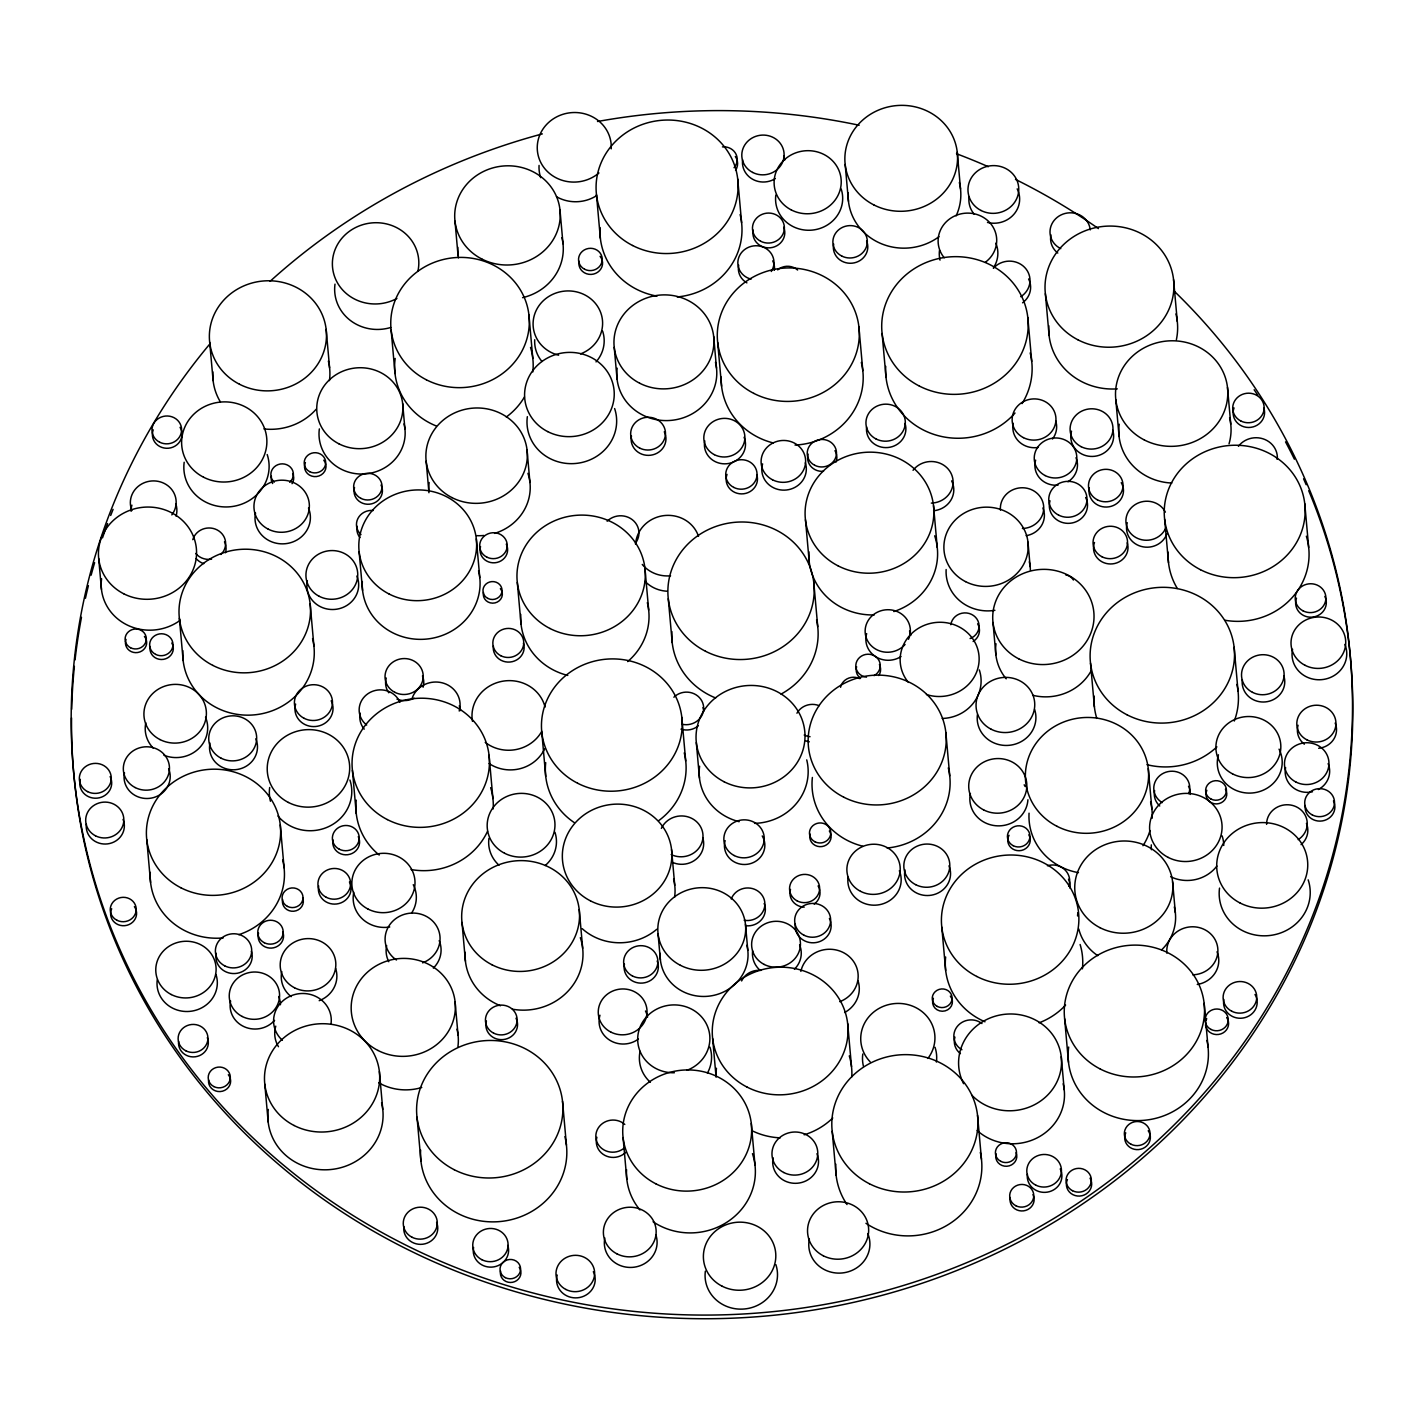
<?xml version="1.0" encoding="UTF-8"?>
<svg xmlns="http://www.w3.org/2000/svg" width="1424" height="1424" viewBox="0 0 1424 1424"><rect width="100%" height="100%" fill="white"/><g stroke="black" fill="none" stroke-linecap="round" stroke-linejoin="round"><path stroke-width="1.5" d="M1304.776 503.758L1308.674 547.421M1227.488 387.435L1230.763 424.174M1234.127 647.315L1238.043 691.156M1173.554 279.602L1177.292 321.397M1164.636 519.173L1168.517 562.818M1204.134 1003.386L1208.033 1046.978M1172.593 881.741L1175.352 912.624M1115.793 399.717L1119.086 436.456M1148.278 768.64L1151.874 808.992M1090.499 663.103L1094.415 706.945M1045.358 293.7L1049.096 335.477M1027.808 317.499L1031.724 361.376M1027.986 542.17L1030.157 566.663M1064.618 1018.712L1068.498 1062.322M1061.254 1056.75L1064.209 1089.752M957.248 152.172L960.524 189.054M992.991 622.502L995.874 654.791M933.521 505.645L937.241 547.403M945.856 732.488L949.737 775.866M977.54 1115.33L981.456 1159.225M941.798 927.149L945.661 970.438M882.097 333.519L886.013 377.396M845.18 164.49L848.473 201.371M858.903 326.915L862.819 370.649M813.816 582.772L817.732 626.649M805.468 519.724L809.188 561.483M847.672 1023.589L851.516 1066.647M832.203 1131.315L836.119 1175.192M737.703 179.015L741.619 222.749M717.678 342.436L721.594 386.171M713.673 336.42L716.503 368.14M745.464 924.176L747.796 950.342M751.285 1123.483L755.023 1165.259M696.318 742.634L699.469 778.109M712.623 1038.434L716.094 1077.203M681.811 717.358L685.709 761.003M668.283 598.756L672.199 642.633M671.558 849.612L674.745 885.301M644.965 568.407L648.685 610.077M614.225 347.349L617.055 379.069M596.46 194.554L600.358 238.289M658.048 933.788L660.38 959.954M559.952 209.648L562.996 243.718M623.089 1137.58L626.809 1179.357M528.927 314.953L532.807 358.385M579.23 909.58L582.683 948.295M527.058 450.126L529.942 482.469M541.85 732.755L545.73 776.4M517.304 582.434L521.024 624.104M562.516 1101.233L566.432 1145.11M454.986 221.183L458.03 255.252M476.31 538.859L479.763 577.539M489.055 755.272L492.918 798.579M426.15 461.216L428.838 491.405M461.981 922.467L465.434 961.182M402.654 403.49L404.914 428.838M455.075 1001.677L458.065 1035.195M391.137 330.101L395.018 373.533M417.018 1117.217L420.934 1161.112M359.115 551.747L362.568 590.426M326.167 329.425L329.585 367.873M352.404 770.313L356.267 813.602M379.389 1071.578L382.753 1109.367M310.147 603.829L313.921 646.176M280.261 824.941L284.088 867.768M209.684 342.223L213.119 380.671M264.793 1084.162L268.175 1121.97M179.371 618.212L183.144 660.558M146.761 839.626L150.57 882.453M98.701 558.528L101.46 589.429M1308.727 490.71A640.96 601.907 -5.1 0 1 828.234 1307.517A640.96 601.907 -5.1 0 1 71.538 717.91M71.681 709.294A640.96 601.907 -5.1 0 1 74.368 666.361M75.045 659.935A640.96 601.907 -5.1 0 1 81.471 617.304M85.422 598.276A640.96 601.907 -5.1 0 1 88.395 585.656M91.118 575.189A640.96 601.907 -5.1 0 1 94.625 562.676M102.492 537.88A640.96 601.907 -5.1 0 1 107.601 523.569M110.68 515.452A640.96 601.907 -5.1 0 1 113.083 509.383M1254.135 389.731A640.96 601.907 -5.1 0 1 1257.766 395.16M1285.534 441.849A640.96 601.907 -5.1 0 1 1294.416 459.204M1303.583 478.802A640.96 601.907 -5.1 0 1 1306.182 484.747M1173.607 290.585A640.96 601.907 -5.1 0 1 1176.349 1122.717A640.96 601.907 -5.1 0 1 292.062 1172.166A640.96 601.907 -5.1 0 1 209.381 344.501M270.115 281.293A640.96 601.907 -5.1 0 1 542.33 133.892M597.528 121.503A640.96 601.907 -5.1 0 1 859.153 125.241M956.483 153.721A640.96 601.907 -5.1 0 1 988.309 166.715M1015.49 179.406A640.96 601.907 -5.1 0 1 1098.438 228.605M934.696 535.816A64.418 60.484 -5.1 0 1 893.809 611.572M874.265 614.937A64.418 60.484 -5.1 0 1 808.921 551.782M490.657 787.668A68.744 64.561 -5.1 0 1 493.202 808.939M487.542 831.296A68.744 64.561 -5.1 0 1 411.073 869.548M379.211 855.041A68.744 64.561 -5.1 0 1 356.249 800.163M816.575 619.778A73.211 68.744 -5.1 0 1 781.064 694.093M715.649 697.974A73.211 68.744 -5.1 0 1 671.914 631.615M948.295 767.892A69.082 64.881 -5.1 0 1 887.099 848.01M862.677 846.176A69.082 64.881 -5.1 0 1 812.374 777.468M530.529 347.403A69.313 65.095 -5.1 0 1 532.825 371.931M524.459 396.976A69.313 65.095 -5.1 0 1 506.321 417.018M436.153 425.918A69.313 65.095 -5.1 0 1 395.178 358.456M1236.904 684.392A72.25 67.854 -5.1 0 1 1234.288 721.025M1216.897 746.888A72.25 67.854 -5.1 0 1 1147.014 764.688M1096.783 718.408A72.25 67.854 -5.1 0 1 1094.113 696.051M614.634 408.546A44.856 42.115 -5.1 0 1 575.741 463.459A44.856 42.115 -5.1 0 1 527.343 416.662M282.682 860.025A67.159 63.065 -5.1 0 1 238.805 934.678M223.212 937.918A67.159 63.065 -5.1 0 1 150.303 872.342M459.258 705.806A24.6 23.104 -5.1 0 1 460.628 710.558M411.821 699.237A24.6 23.104 -5.1 0 1 442.081 682.79A24.6 23.104 -5.1 0 1 459.222 711.039M861.324 362.444A71.04 66.714 -5.1 0 1 795.037 445.071M773.303 442.953A71.04 66.714 -5.1 0 1 721.22 377.057M901 656.589A22.624 21.253 -5.1 0 1 875.208 656.393A22.624 21.253 -5.1 0 1 866.664 633.591M909.527 631.046A22.624 21.253 -5.1 0 1 910.79 635.424M905.077 644.467A22.624 21.253 -5.1 0 1 867.323 640.337A22.624 21.253 -5.1 0 1 887.383 609.721A22.624 21.253 -5.1 0 1 908.476 639.287M1175.939 313.939A64.489 60.556 -5.1 0 1 1176.384 339.695M1117.288 388.859A64.489 60.556 -5.1 0 1 1048.829 325.776M527.93 473.338A50.766 47.668 -5.1 0 1 494.573 533.395M483.929 535.477A50.766 47.668 -5.1 0 1 476.684 535.673M428.944 492.722A50.766 47.668 -5.1 0 1 429.158 482.522M684.25 752.869A70.417 66.127 -5.1 0 1 658.814 820.562M574.459 822.734A70.417 66.127 -5.1 0 1 545.712 762.641M959.349 182.539A56.373 52.937 -5.1 0 1 956.127 215.878M938.986 236.722A56.373 52.937 -5.1 0 1 878.305 242.365A56.373 52.937 -5.1 0 1 848.241 192.881M180.083 427.342A14.827 13.92 -5.1 0 1 168.477 448.222A14.827 13.92 -5.1 0 1 153.222 429.852M715.471 362.355A50.018 46.974 -5.1 0 1 669.369 420.507A50.018 46.974 -5.1 0 1 617.179 368.193M312.55 638.575A65.789 61.784 -5.1 0 1 254.291 714.866A65.789 61.784 -5.1 0 1 182.877 650.643M740.124 214.543A71.058 66.732 -5.1 0 1 677.201 296.957M657.016 296.121A71.058 66.732 -5.1 0 1 600.074 227.573M1206.929 1040.41A70.185 65.913 -5.1 0 1 1141.069 1120.51A70.185 65.913 -5.1 0 1 1068.676 1047.049M1150.592 801.872A61.659 57.903 -5.1 0 1 1152.123 818.284M1149.987 830.53A61.659 57.903 -5.1 0 1 1142.974 845.714M1078.466 872.663A61.659 57.903 -5.1 0 1 1029.054 813.175M564.901 1136.655A73.194 68.726 -5.1 0 1 500.073 1221.543A73.194 68.726 -5.1 0 1 420.632 1150.076M899.345 870.723A26.682 25.062 -5.1 0 1 877.789 904.97A26.682 25.062 -5.1 0 1 848.045 877.22M980.317 1152.372A73.105 68.655 -5.1 0 1 948.562 1224.409A73.105 68.655 -5.1 0 1 865.952 1223.305M847.013 1204.544A73.105 68.655 -5.1 0 1 835.817 1164.173M673.605 878.964A54.788 51.46 -5.1 0 1 674.62 897.209M656.82 929.249A54.788 51.46 -5.1 0 1 582.185 928.662M381.561 1102.71A57.636 54.13 -5.1 0 1 328.446 1169.709A57.636 54.13 -5.1 0 1 268.317 1109.421M647.333 602.655A64.222 60.306 -5.1 0 1 627.664 661.59M567.767 675.421A64.222 60.306 -5.1 0 1 520.757 614.438M168.637 768.675A23.104 21.698 -5.1 0 1 149.164 798.401A23.104 21.698 -5.1 0 1 124.493 772.769M849.274 1055.878A67.925 63.795 -5.1 0 1 851.783 1076.9M832.773 1117.965A67.925 63.795 -5.1 0 1 804.168 1134.803M780.245 1137.847A67.925 63.795 -5.1 0 1 752.424 1130.905M716.094 1075.814A67.925 63.795 -5.1 0 1 716.45 1068.231M282.682 931.67A12.745 11.962 -5.1 0 1 271.486 948.099A12.745 11.962 -5.1 0 1 258.563 933.094M413.263 884.678A31.595 29.673 -5.1 0 1 411.589 913.122M389.749 927.006A31.595 29.673 -5.1 0 1 353.775 892.243M1306.36 536.225A70.506 66.198 -5.1 0 1 1224.729 620.205M1177.31 588.432A70.506 66.198 -5.1 0 1 1168.25 552.192M1308.175 879.854A45.55 42.773 -5.1 0 1 1268.677 935.621A45.55 42.773 -5.1 0 1 1219.531 888.095M328.374 361.109A58.58 55.02 -5.1 0 1 329.442 380.617M316.235 409.169A58.58 55.02 -5.1 0 1 263.956 428.944M220.417 401.96A58.58 55.02 -5.1 0 1 212.888 371.842M544.698 748.686A37.042 34.799 -5.1 0 1 489.055 763.513M541.796 731.277A37.042 34.799 -5.1 0 1 485.228 742.367M472.448 721.327A37.042 34.799 -5.1 0 1 501.853 681.366A37.042 34.799 -5.1 0 1 545.072 707.105M456.979 1029.178A52.118 48.95 -5.1 0 1 457.941 1046.533M421.753 1087.491A52.118 48.95 -5.1 0 1 378.802 1082.81M1057.783 253.063A20.185 18.957 -5.1 0 1 1050.965 234.871M1060.773 248.63A20.185 18.957 -5.1 0 1 1058.975 216.092A20.185 18.957 -5.1 0 1 1090.25 229.887M1063.141 1083.806A51.513 48.38 -5.1 0 1 1038.416 1137.206A51.513 48.38 -5.1 0 1 977.184 1130.531M963.585 1083.682A51.513 48.38 -5.1 0 1 1009.224 1013.995A51.513 48.38 -5.1 0 1 1057.231 1081.279A51.513 48.38 -5.1 0 1 971.702 1095.074M580.333 937.668A58.971 55.394 -5.1 0 1 512.462 1009.189M500.429 1005.753A58.971 55.394 -5.1 0 1 465.185 952.282M1283.807 675.813A21.324 20.025 -5.1 0 1 1265.331 701.925A21.324 20.025 -5.1 0 1 1242.333 679.675M994.913 610.326A42.186 39.605 -5.1 0 1 946.141 569.529M1029.285 561.786A42.186 39.605 -5.1 0 1 1030.389 570.187M180.296 620.223A49.092 46.102 -5.1 0 1 125.917 624.353A49.092 46.102 -5.1 0 1 101.585 578.749M1030.193 352.921A73.3 68.833 -5.1 0 1 1022.04 403.615M1015.009 413.049A73.3 68.833 -5.1 0 1 931.937 433.715A73.3 68.833 -5.1 0 1 885.728 366.36M1216.897 866.059A36.276 34.069 -5.1 0 1 1170.653 876.739M1151.393 849.736A36.276 34.069 -5.1 0 1 1151.322 844.877M1222.13 835.888A36.276 34.069 -5.1 0 1 1223.768 845.447M600.109 256.338A11.873 11.161 -5.1 0 1 593.434 274.102A11.873 11.161 -5.1 0 1 579.087 261.197M979.32 669.921A39.516 37.095 -5.1 0 1 942.243 718.461M908.423 682.434A39.516 37.095 -5.1 0 1 927.006 624.353A39.516 37.095 -5.1 0 1 979.142 659.259A39.516 37.095 -5.1 0 1 926.437 694.52M267.196 454.541A42.667 40.068 -5.1 0 1 230.207 506.766A42.667 40.068 -5.1 0 1 184.177 462.266M752.459 1153.654A64.489 60.556 -5.1 0 1 728.536 1221.133A64.489 60.556 -5.1 0 1 653.118 1221.792M639.946 1209.937A64.489 60.556 -5.1 0 1 626.56 1169.638M478.535 570.739A58.954 55.358 -5.1 0 1 426.328 639.091A58.954 55.358 -5.1 0 1 362.337 581.544M709.935 1047.174A36.116 33.909 -5.1 0 1 707.425 1073.073M650.359 1082.276A36.116 33.909 -5.1 0 1 640.07 1051.321M674.371 1072.753A36.116 33.909 -5.1 0 1 640.373 1026.33A36.116 33.909 -5.1 0 1 699.504 1014.76A36.116 33.909 -5.1 0 1 686.955 1070.296M806.732 759.882A54.521 51.211 -5.1 0 1 754.56 823.357M739.163 821.684A54.521 51.211 -5.1 0 1 699.611 766.237M224.476 541.85A16.732 15.717 -5.1 0 1 225.49 552.779M203.774 563.637A16.732 15.717 -5.1 0 1 196.138 558.528M192.792 539.678A16.732 15.717 -5.1 0 1 217.213 529.959A16.732 15.717 -5.1 0 1 220.934 554.506M211.571 559.187A16.732 15.717 -5.1 0 1 195.693 553.455M735.336 156.515A13.599 12.763 -5.1 0 1 735.567 170.328M722.466 146.886A13.599 12.763 -5.1 0 1 734.054 167.694M775.315 178.57A21.164 19.865 -5.1 0 1 752.442 179.157A21.164 19.865 -5.1 0 1 742.616 159.844M783.787 156.017A21.164 19.865 -5.1 0 1 784.66 160.182M1055.665 420.792A21.93 20.595 -5.1 0 1 1052.496 439.019M1038.203 447.439A21.93 20.595 -5.1 0 1 1013.247 423.302M1076.01 457.727A21.307 20.007 -5.1 0 1 1067.982 481.775M1058.032 485.157A21.307 20.007 -5.1 0 1 1035.64 460.13M1091.104 670.918A50.694 47.597 -5.1 0 1 1032.774 695.286M1006.198 678.821A50.694 47.597 -5.1 0 1 995.999 643.755M349.93 780.049A41.243 38.733 -5.1 0 1 329.603 826.151A41.243 38.733 -5.1 0 1 277.965 816.041M270.418 801.249A41.243 38.733 -5.1 0 1 269.67 787.508M523.462 643.096A15.468 14.525 -5.1 0 1 510.041 662.035A15.468 14.525 -5.1 0 1 493.363 645.891M809.295 741.815A17.266 16.216 -5.1 0 1 805.77 740.818M810.042 736.706A17.266 16.216 -5.1 0 1 804.204 735.033M796.942 713.21A17.266 16.216 -5.1 0 1 819.138 705.663M134.408 906.643A12.994 12.193 -5.1 0 1 124.742 925.671A12.994 12.193 -5.1 0 1 111.695 908.743M500.376 588.628A9.559 8.971 -5.1 0 1 495 602.904A9.559 8.971 -5.1 0 1 483.466 592.526M602.619 331.116A34.781 32.663 -5.1 0 1 596.051 361.892M541.921 361.465A34.781 32.663 -5.1 0 1 534.712 339.731M558.6 355.199A34.781 32.663 -5.1 0 1 538.753 306.018A34.781 32.663 -5.1 0 1 594.823 302.707A34.781 32.663 -5.1 0 1 580.529 353.9M561.893 237.63A52.795 49.573 -5.1 0 1 522.572 297.652M458.403 257.886A52.795 49.573 -5.1 0 1 457.816 247.295M995.857 243.201A29.317 27.537 -5.1 0 1 993.471 267.783M940.036 260.111A29.317 27.537 -5.1 0 1 939.502 250.357M944.237 257.762A29.317 27.537 -5.1 0 1 949.47 219.065A29.317 27.537 -5.1 0 1 990.588 223.55A29.317 27.537 -5.1 0 1 985.355 262.247M1080.122 944.504A68.761 64.578 -5.1 0 1 1082.4 968.836M1065.615 1005.077A68.761 64.578 -5.1 0 1 1039.075 1022.824M984.999 1021.791A68.761 64.578 -5.1 0 1 945.643 957.017M251.389 951.232A18.174 17.07 -5.1 0 1 234.996 973.535A18.174 17.07 -5.1 0 1 216.234 953.315M506.285 544.146A13.795 12.958 -5.1 0 1 495.036 562.765A13.795 12.958 -5.1 0 1 480.529 546.531M123.051 819.387A19.082 17.925 -5.1 0 1 107.637 843.88A19.082 17.925 -5.1 0 1 86.366 824.051M775.866 1264.619A36.223 34.016 -5.1 0 1 744.449 1308.976A36.223 34.016 -5.1 0 1 705.361 1271.169M816.949 1153.707A22.926 21.538 -5.1 0 1 797.6 1183.219A22.926 21.538 -5.1 0 1 773.125 1157.783M1090.054 1178.2A12.674 11.908 -5.1 0 1 1079.695 1196.071A12.674 11.908 -5.1 0 1 1067.43 1179.535M1226.651 1017.537A11.588 10.876 -5.1 0 1 1220.849 1033.913A11.588 10.876 -5.1 0 1 1205.469 1024.746M1206.092 1020.136A11.588 10.876 -5.1 0 1 1206.751 1018.712M960.417 1053.653A17.124 16.073 -5.1 0 1 954.917 1037.099M961.93 1049.755A17.124 16.073 -5.1 0 1 957.088 1026.686A17.124 16.073 -5.1 0 1 981.955 1023.536M867.803 1233.611A30.58 28.711 -5.1 0 1 842.011 1272.985A30.58 28.711 -5.1 0 1 809.366 1239.058M1279.055 749.149A32.485 30.509 -5.1 0 1 1252.586 792.954A32.485 30.509 -5.1 0 1 1218.446 754.791M741.619 980.94A18.601 17.462 -5.1 0 1 761.003 970.403M746.888 945.269A43.966 41.296 -5.1 0 1 707.942 996.266A43.966 41.296 -5.1 0 1 660.22 953.332M519.208 1267.342A10.288 9.665 -5.1 0 1 512.64 1282.276A10.288 9.665 -5.1 0 1 500.554 1270.991M1174.319 906.963A49.092 46.102 -5.1 0 1 1161.806 949.701M1097.779 955.664A49.092 46.102 -5.1 0 1 1078.787 929.035M1077.559 915.97A49.092 46.102 -5.1 0 1 1077.879 912.677M356.89 576.044A25.917 24.333 -5.1 0 1 335.032 609.401A25.917 24.333 -5.1 0 1 307.37 580.654M1085.658 497.492A19.117 17.942 -5.1 0 1 1070.083 523.267A19.117 17.942 -5.1 0 1 1050.004 500.803M1065.757 574.887A11.374 10.68 -5.1 0 1 1073.411 580.013M205.537 717.198A31.257 29.352 -5.1 0 1 198.114 749.149A31.257 29.352 -5.1 0 1 163.938 755.254M153.169 748.045A31.257 29.352 -5.1 0 1 145.818 722.751M829.338 830.993A10.68 10.021 -5.1 0 1 822.146 846.532A10.68 10.021 -5.1 0 1 810.167 834.09M879.427 664.51A12.246 11.499 -5.1 0 1 878.786 675.528M860.523 678.483A12.246 11.499 -5.1 0 1 856.589 666.646M866.486 677.148A12.246 11.499 -5.1 0 1 856.945 660.967A12.246 11.499 -5.1 0 1 876.347 657.176A12.246 11.499 -5.1 0 1 874.087 675.652M596.531 195.693A37.042 34.781 -5.1 0 1 556.499 196.726M540.675 177.662A37.042 34.781 -5.1 0 1 539.055 165.415M598.952 172.963A37.042 34.781 -5.1 0 1 541.227 163.351A37.042 34.781 -5.1 0 1 566.663 113.333A37.042 34.781 -5.1 0 1 611.216 148.844M422.465 675.902A19.117 17.96 -5.1 0 1 423.088 687.222M414.099 698.169A19.117 17.96 -5.1 0 1 397.011 699.166M388.77 692.758A19.117 17.96 -5.1 0 1 386.26 678.038M1225.423 789.199A10.413 9.772 -5.1 0 1 1216.915 803.901A10.413 9.772 -5.1 0 1 1206.84 790.302M1344.879 644.396A27.376 25.703 -5.1 0 1 1321.792 679.64A27.376 25.703 -5.1 0 1 1292.565 649.255M1217.022 951.802A25.579 24.012 -5.1 0 1 1197.264 984.482M1166.861 953.172A25.579 24.012 -5.1 0 1 1190.695 926.846A25.579 24.012 -5.1 0 1 1217.876 949.577A25.579 24.012 -5.1 0 1 1192.742 974.817M439.197 940.641A27.501 25.828 -5.1 0 1 433.341 968.106M388.77 961.716A27.501 25.828 -5.1 0 1 386.634 945.536M396.459 960.007A27.501 25.828 -5.1 0 1 393.754 920.26A27.501 25.828 -5.1 0 1 435.815 924.852A27.501 25.828 -5.1 0 1 422.608 962.855M404.024 423.871A43.094 40.459 -5.1 0 1 364.313 473.961A43.094 40.459 -5.1 0 1 319.35 428.891M1042.902 507.959A21.698 20.363 -5.1 0 1 1026.152 535.691M1000.449 510.13A21.698 20.363 -5.1 0 1 1020.67 487.809A21.698 20.363 -5.1 0 1 1043.721 507.086A21.698 20.363 -5.1 0 1 1022.396 528.5M1229.588 417.677A56.177 52.759 -5.1 0 1 1229.037 443.79M1171.827 483.039A56.177 52.759 -5.1 0 1 1119.211 424.227M593.327 1271.703A19.349 18.174 -5.1 0 1 577.557 1297.798A19.349 18.174 -5.1 0 1 557.229 1275.067M840.569 687.276A13.136 12.335 -5.1 0 1 859.544 678.589M638.397 1039.075A24.404 22.926 -5.1 0 1 609.864 1040.285A24.404 22.926 -5.1 0 1 599.949 1015.241M645.481 1011.004A24.404 22.926 -5.1 0 1 647.546 1017.217M110.146 776.596A15.984 15.005 -5.1 0 1 97.135 798.152A15.984 15.005 -5.1 0 1 80.331 779.373M702.691 837.597A21.752 20.417 -5.1 0 1 695.855 859.437A21.752 20.417 -5.1 0 1 671.825 862.072M661.359 828.394A21.752 20.417 -5.1 0 1 690.444 817.75A21.752 20.417 -5.1 0 1 700.75 845.233A21.752 20.417 -5.1 0 1 671.167 854.56M144.447 636.475A10.627 9.968 -5.1 0 1 137.736 652.512A10.627 9.968 -5.1 0 1 126.042 639.447M390.71 327.484A43.236 40.602 -5.1 0 1 334.996 284.141M396.922 298.453A43.236 40.602 -5.1 0 1 334.035 274.921A43.236 40.602 -5.1 0 1 373.871 222.767A43.236 40.602 -5.1 0 1 417.98 270.88M255.839 738.807A23.994 22.535 -5.1 0 1 235.601 769.69A23.994 22.535 -5.1 0 1 209.987 743.079M655.912 1235A26.397 24.795 -5.1 0 1 632.078 1267.396A26.397 24.795 -5.1 0 1 604.844 1238.026M1324.836 596.425A15.361 14.436 -5.1 0 1 1311.771 617.179A15.361 14.436 -5.1 0 1 1296.499 598.098M516.022 1018.213A15.86 14.899 -5.1 0 1 503.081 1039.591A15.86 14.899 -5.1 0 1 486.421 1020.955M171.806 643.007A11.677 10.965 -5.1 0 1 163.493 659.348A11.677 10.965 -5.1 0 1 150.196 646.496M278.463 1046.711A28.854 27.092 -5.1 0 1 275.758 1026.152M282.379 1040.285A28.854 27.092 -5.1 0 1 292.881 995.109A28.854 27.092 -5.1 0 1 331.044 1023.714M228.338 1074.728A11.072 10.395 -5.1 0 1 222.5 1091.193A11.072 10.395 -5.1 0 1 208.616 1079.979M1255.007 994.486A16.839 15.806 -5.1 0 1 1243.045 1018.035A16.839 15.806 -5.1 0 1 1223.892 999.506M772.734 260.859A18.085 16.981 -5.1 0 1 774.353 270.311M746.888 282.878A18.085 16.981 -5.1 0 1 738.7 265.184M751.107 279.14A18.085 16.981 -5.1 0 1 739.02 256.836A18.085 16.981 -5.1 0 1 763.94 247.42A18.085 16.981 -5.1 0 1 771.274 271.503M274.565 1020.385A25.187 23.638 -5.1 0 1 244.376 1026.829A25.187 23.638 -5.1 0 1 230.599 1000.983M278.712 996.515A25.187 23.638 -5.1 0 1 280.439 1004.739M799.594 944.86A24.422 22.944 -5.1 0 1 794.396 969.246M759.864 970.136A24.422 22.944 -5.1 0 1 752.637 950.823M1016.095 1152.621A10.555 9.915 -5.1 0 1 1006.821 1166.256A10.555 9.915 -5.1 0 1 996.106 1153.814M1328.129 763.62A22.268 20.897 -5.1 0 1 1318.393 789.537M1312.501 791.762A22.268 20.897 -5.1 0 1 1285.605 767.572M507.798 1245.413A17.693 16.607 -5.1 0 1 491.832 1267.111A17.693 16.607 -5.1 0 1 473.587 1247.442M667.322 591.227A32.236 30.278 -5.1 0 1 645.108 581.419M670.562 575.794A32.236 30.278 -5.1 0 1 642.26 564.456M635.567 544.324A32.236 30.278 -5.1 0 1 663.78 515.63A32.236 30.278 -5.1 0 1 698.508 536.332M175.864 504.043A22.926 21.538 -5.1 0 1 176.078 516.182M131.079 511.269A22.926 21.538 -5.1 0 1 131.898 505.164M131.916 510.522A22.926 21.538 -5.1 0 1 156.142 481.045A22.926 21.538 -5.1 0 1 171.823 514.883M664.278 431.775A17.426 16.376 -5.1 0 1 650.679 455.217A17.426 16.376 -5.1 0 1 631.455 435.94M948.971 865.828A22.998 21.591 -5.1 0 1 929.569 895.429A22.998 21.591 -5.1 0 1 905.023 869.922M1333.469 800.947A14.916 14.009 -5.1 0 1 1322.362 820.918A14.916 14.009 -5.1 0 1 1305.221 805.503M359.969 537.578A14.916 14.009 -5.1 0 1 357.139 526.275M360.984 534.587A14.916 14.009 -5.1 0 1 357.922 518.496A14.916 14.009 -5.1 0 1 373.23 510.504M829.409 918.462A17.996 16.892 -5.1 0 1 816.005 942.563A17.996 16.892 -5.1 0 1 795.322 923.962M857.996 980.655A28.961 27.198 -5.1 0 1 844.628 1012.535M800.858 971.399A28.961 27.198 -5.1 0 1 847.832 955.415A28.961 27.198 -5.1 0 1 839.786 1001.677M1034.589 709.366A29.37 27.572 -5.1 0 1 1009.118 745.322A29.37 27.572 -5.1 0 1 977.434 714.688M215.967 974.425A30.189 28.338 -5.1 0 1 189.801 1011.378A30.189 28.338 -5.1 0 1 157.245 979.89M1166.843 534.018A20.773 19.509 -5.1 0 1 1141.033 546.371A20.773 19.509 -5.1 0 1 1127.256 522.715M1165.669 528.357A20.773 19.509 -5.1 0 1 1134.074 536.403A20.773 19.509 -5.1 0 1 1133.557 505.734A20.773 19.509 -5.1 0 1 1165.402 512.142M935.034 1047.299A37.131 34.87 -5.1 0 1 936.405 1062.055M863.46 1066.38A37.131 34.87 -5.1 0 1 862.784 1054.027M870.189 1061.859A37.131 34.87 -5.1 0 1 871.168 1014.315A37.131 34.87 -5.1 0 1 921.684 1011.325A37.131 34.87 -5.1 0 1 927.896 1058.441M1188.524 786.279A18.014 16.91 -5.1 0 1 1190.25 794.467M1159.741 806.002A18.014 16.91 -5.1 0 1 1154.615 790.569M1162.287 802.602A18.014 16.91 -5.1 0 1 1155.825 780.423A18.014 16.91 -5.1 0 1 1178.983 772.556A18.014 16.91 -5.1 0 1 1188.737 793.613M1121.24 482.665A17.266 16.216 -5.1 0 1 1108.958 506.819A17.266 16.216 -5.1 0 1 1089.307 487.809M841.175 189.018A33.589 31.542 -5.1 0 1 812.072 230.118A33.589 31.542 -5.1 0 1 775.831 195.088M977.629 623.783A14.187 13.332 -5.1 0 1 973.144 641.512M950.84 624.691A14.187 13.332 -5.1 0 1 964.333 612.907A14.187 13.332 -5.1 0 1 978.786 623.338A14.187 13.332 -5.1 0 1 970.082 638.575M744.093 437.275A20.559 19.313 -5.1 0 1 726.756 463.743A20.559 19.313 -5.1 0 1 704.809 440.924M1028.609 278.979A20.719 19.455 -5.1 0 1 1022.574 302.814M993.4 268.264A20.719 19.455 -5.1 0 1 1024.71 267.463A20.719 19.455 -5.1 0 1 1020.759 296.708M349.45 881.99A16.34 15.344 -5.1 0 1 336.705 903.973A16.34 15.344 -5.1 0 1 318.673 885.906M1306.449 823.41A20.328 19.082 -5.1 0 1 1301.073 844.646M1266.612 824.371A20.328 19.082 -5.1 0 1 1296.374 806.838A20.328 19.082 -5.1 0 1 1298.19 839.626M554.933 832.221A33.927 31.862 -5.1 0 1 545.178 865.543M498.97 865.169A33.927 31.862 -5.1 0 1 488.93 838.362M657.176 960.986A17.141 16.109 -5.1 0 1 642.722 983.058A17.141 16.109 -5.1 0 1 624.424 964.03M302.636 897.743A10.484 9.843 -5.1 0 1 293.789 911.235A10.484 9.843 -5.1 0 1 282.611 899.594M1027.914 799.754A29.067 27.305 -5.1 0 1 995.234 825.689A29.067 27.305 -5.1 0 1 970.403 793.471M1024.176 784.802A29.067 27.305 -5.1 0 1 1025.138 786.529M1060.239 1168.908A17.337 16.287 -5.1 0 1 1047.334 1192.137A17.337 16.287 -5.1 0 1 1027.398 1174.195M951.641 480.885A22.143 20.79 -5.1 0 1 933.592 510.753M913.051 470.294A22.143 20.79 -5.1 0 1 950.591 472.483A22.143 20.79 -5.1 0 1 931.332 503.099M818.088 885.924A15.059 14.133 -5.1 0 1 814.208 904.115M804.168 907.159A15.059 14.133 -5.1 0 1 790.498 889.413M1263.871 408.136A15.735 14.774 -5.1 0 1 1248.545 427.485A15.735 14.774 -5.1 0 1 1234.021 407.905M381.045 485.032A14.222 13.35 -5.1 0 1 369.457 504.203A14.222 13.35 -5.1 0 1 354.523 487.506M762.232 835.941A20.221 18.993 -5.1 0 1 747.119 864.332A20.221 18.993 -5.1 0 1 725.154 840.641M207.317 1037.651A14.916 14.009 -5.1 0 1 195.266 1056.786A14.916 14.009 -5.1 0 1 178.641 1041.282M1017.181 188.858A25.418 23.87 -5.1 0 1 1013.71 214.508A25.418 23.87 -5.1 0 1 987.491 222.447M974.158 214.187A25.418 23.87 -5.1 0 1 969.05 196.619M1028.804 834.784A11.267 10.591 -5.1 0 1 1019.192 850.715A11.267 10.591 -5.1 0 1 1009.029 835.301M1112.678 430.084A21.467 20.15 -5.1 0 1 1092.546 456.445A21.467 20.15 -5.1 0 1 1071.524 431.134M1335.178 723.054A19.598 18.405 -5.1 0 1 1318.66 748.276M1304.348 744.2A19.598 18.405 -5.1 0 1 1298.065 725.261M783.716 227.235A15.984 15.005 -5.1 0 1 770.259 247.794A15.984 15.005 -5.1 0 1 753.207 230.065M292.632 473.533A11.285 10.591 -5.1 0 1 292.045 483.679M272.643 483.537A11.285 10.591 -5.1 0 1 271.397 476.221M274.28 482.149A11.285 10.591 -5.1 0 1 274.209 466.983A11.285 10.591 -5.1 0 1 290.354 467.108A11.285 10.591 -5.1 0 1 289.642 482.273M834.98 450.66A14.649 13.759 -5.1 0 1 836.03 462.052M823.517 471.291A14.649 13.759 -5.1 0 1 808.12 454.078M335.619 968.391A27.821 26.13 -5.1 0 1 319.207 1000.68M291.19 996.658A27.821 26.13 -5.1 0 1 281.792 971.577M436.598 1222.362A17.035 15.984 -5.1 0 1 422.839 1244.22A17.035 15.984 -5.1 0 1 403.864 1226.527M308.492 508.065A27.715 26.024 -5.1 0 1 285.12 543.737A27.715 26.024 -5.1 0 1 255.537 512.996M777.682 269.866A14.632 13.742 -5.1 0 1 797.618 270.026M1148.225 1130.745A12.869 12.086 -5.1 0 1 1138.648 1149.577A12.869 12.086 -5.1 0 1 1125.743 1132.828M1127.238 542.758A17.266 16.216 -5.1 0 1 1110.435 563.975A17.266 16.216 -5.1 0 1 1094.504 542.491M805.325 462.782A22.268 20.915 -5.1 0 1 784.428 490.141A22.268 20.915 -5.1 0 1 762.605 463.868M698.383 725.742A17.355 16.287 -5.1 0 1 681.01 729.141M702.958 707.603A17.355 16.287 -5.1 0 1 703.937 710.968M673.872 697.208A17.355 16.287 -5.1 0 1 696.158 694.876A17.355 16.287 -5.1 0 1 702.05 715.133A17.355 16.287 -5.1 0 1 681.722 724.175M1032.97 1194.629A12.068 11.339 -5.1 0 1 1023.553 1210.863A12.068 11.339 -5.1 0 1 1010.239 1197.513M866.611 240.994A17.23 16.18 -5.1 0 1 852.086 263.191A17.23 16.18 -5.1 0 1 833.681 244.056M756.767 474.619A15.682 14.738 -5.1 0 1 741.495 493.897A15.682 14.738 -5.1 0 1 727.023 474.388M625.67 1152.39A17.106 16.073 -5.1 0 1 604.88 1155.38A17.106 16.073 -5.1 0 1 596.887 1137.242M624.317 1147.975A17.106 16.073 -5.1 0 1 600.447 1147.263A17.106 16.073 -5.1 0 1 600.91 1124.8A17.106 16.073 -5.1 0 1 624.798 1124.444M764.172 903.457A17.319 16.269 -5.1 0 1 745.856 925.742M731.242 898.989A17.319 16.269 -5.1 0 1 752.584 888.612A17.319 16.269 -5.1 0 1 764.368 908.031A17.319 16.269 -5.1 0 1 744.165 920.26M1276.563 457.763A21.538 20.221 -5.1 0 1 1277.061 459.133M1238.417 446.282A21.538 20.221 -5.1 0 1 1263.052 438.823A21.538 20.221 -5.1 0 1 1277.346 458.866M331.187 700.786A19.064 17.907 -5.1 0 1 315.647 726.507A19.064 17.907 -5.1 0 1 295.622 704.097M1068.498 879.249A17.177 16.145 -5.1 0 1 1070.029 888.22M1047.423 865.756A17.177 16.145 -5.1 0 1 1064.903 869.797A17.177 16.145 -5.1 0 1 1068.712 886.333M364.206 729.141A21.111 19.829 -5.1 0 1 360.201 713.157M366.68 725.03A21.111 19.829 -5.1 0 1 367.926 693.719A21.111 19.829 -5.1 0 1 399.895 702.263M358.278 836.653A13.421 12.602 -5.1 0 1 347.812 854.703A13.421 12.602 -5.1 0 1 333.002 839.857M905.005 423.373A19.722 18.53 -5.1 0 1 887.917 447.528A19.722 18.53 -5.1 0 1 866.629 426.951M950.36 996.124A9.932 9.327 -5.1 0 1 949.79 1008.174A9.932 9.327 -5.1 0 1 937.063 1009.776A9.932 9.327 -5.1 0 1 933.396 998.26M607.14 521.22A18.512 17.391 -5.1 0 1 632.345 519.724A18.512 17.391 -5.1 0 1 635.442 543.22M323.782 460.219A10.769 10.11 -5.1 0 1 323.177 473.284A10.769 10.11 -5.1 0 1 309.382 475.046A10.769 10.11 -5.1 0 1 305.412 462.551M838.202 565.915A64.418 60.484 -5.1 0 0 933.859 511.038A64.418 60.484 -5.1 0 0 836.404 461.109A64.418 60.484 -5.1 0 0 838.202 565.915M387.346 819.583A68.744 64.561 -5.1 0 0 489.429 761.021A68.744 64.561 -5.1 0 0 385.423 707.764A68.744 64.561 -5.1 0 0 387.346 819.583M705.485 651.249A73.211 68.744 -5.1 0 0 814.208 588.877A73.211 68.744 -5.1 0 0 703.438 532.167A73.211 68.744 -5.1 0 0 705.485 651.249M843.631 797.12A69.082 64.881 -5.1 0 0 946.23 738.255A69.082 64.881 -5.1 0 0 841.709 684.73A69.082 64.881 -5.1 0 0 843.631 797.12M426.363 379.799A69.313 65.095 -5.1 0 0 529.301 320.756A69.313 65.095 -5.1 0 0 424.423 267.036A69.313 65.095 -5.1 0 0 426.363 379.799M1127.221 714.901A72.25 67.854 -5.1 0 0 1234.519 653.349A72.25 67.854 -5.1 0 0 1125.191 597.368A72.25 67.854 -5.1 0 0 1127.221 714.901M547.635 431.579A44.856 42.115 -5.1 0 0 614.242 393.362A44.856 42.115 -5.1 0 0 546.371 358.617A44.856 42.115 -5.1 0 0 547.635 431.579M180.901 887.775A67.159 63.065 -5.1 0 0 280.635 830.566A67.159 63.065 -5.1 0 0 179.015 778.519A67.159 63.065 -5.1 0 0 180.901 887.775M753.794 393.38A71.04 66.714 -5.1 0 0 859.295 332.86A71.04 66.714 -5.1 0 0 751.801 277.805A71.04 66.714 -5.1 0 0 753.794 393.38M1078.146 339.927A64.489 60.556 -5.1 0 0 1173.91 284.996A64.489 60.556 -5.1 0 0 1076.33 235.031A64.489 60.556 -5.1 0 0 1078.146 339.927M451.942 497.599A50.766 47.668 -5.1 0 0 527.343 454.363A50.766 47.668 -5.1 0 0 450.536 415.025A50.766 47.668 -5.1 0 0 451.942 497.599M577.628 783.236A70.417 66.127 -5.1 0 0 682.203 723.25A70.417 66.127 -5.1 0 0 575.652 668.693A70.417 66.127 -5.1 0 0 577.628 783.236M873.82 204.896A56.373 52.937 -5.1 0 0 957.551 156.871A56.373 52.937 -5.1 0 0 872.253 113.19A56.373 52.937 -5.1 0 0 873.82 204.896M159.595 442.17A14.827 13.92 -5.1 0 0 181.613 429.532A14.827 13.92 -5.1 0 0 159.168 418.051A14.827 13.92 -5.1 0 0 159.595 442.17M639.661 383.216A50.018 46.974 -5.1 0 0 713.94 340.603A50.018 46.974 -5.1 0 0 638.255 301.835A50.018 46.974 -5.1 0 0 639.661 383.216M212.799 665.382A65.789 61.784 -5.1 0 0 310.503 609.33A65.789 61.784 -5.1 0 0 210.966 558.35A65.789 61.784 -5.1 0 0 212.799 665.382M632.576 245.498A71.058 66.732 -5.1 0 0 738.095 184.96A71.058 66.732 -5.1 0 0 630.583 129.904A71.058 66.732 -5.1 0 0 632.576 245.498M1100.289 1069.032A70.185 65.913 -5.1 0 0 1204.526 1009.242A70.185 65.913 -5.1 0 0 1098.331 954.863A70.185 65.913 -5.1 0 0 1100.289 1069.032M1057.035 826.329A61.659 57.903 -5.1 0 0 1148.598 773.802A61.659 57.903 -5.1 0 0 1055.309 726.026A61.659 57.903 -5.1 0 0 1057.035 826.329M454.22 1169.709A73.194 68.726 -5.1 0 0 562.907 1107.356A73.194 68.726 -5.1 0 0 452.173 1050.627A73.194 68.726 -5.1 0 0 454.22 1169.709M860.577 891.353A26.682 25.062 -5.1 0 0 900.217 868.622A26.682 25.062 -5.1 0 0 859.829 847.939A26.682 25.062 -5.1 0 0 860.577 891.353M869.37 1183.736A73.105 68.655 -5.1 0 0 977.932 1121.453A73.105 68.655 -5.1 0 0 867.323 1064.796A73.105 68.655 -5.1 0 0 869.37 1183.736M590.479 900.876A54.788 51.46 -5.1 0 0 671.861 854.186A54.788 51.46 -5.1 0 0 588.949 811.733A54.788 51.46 -5.1 0 0 590.479 900.876M294.092 1125.494A57.636 54.13 -5.1 0 0 379.692 1076.384A57.636 54.13 -5.1 0 0 292.472 1031.724A57.636 54.13 -5.1 0 0 294.092 1125.494M549.949 628.482A64.222 60.306 -5.1 0 0 645.303 573.783A64.222 60.306 -5.1 0 0 548.151 524.014A64.222 60.306 -5.1 0 0 549.949 628.482M135.173 787.561A23.104 21.698 -5.1 0 0 169.474 767.874A23.104 21.698 -5.1 0 0 134.532 749.985A23.104 21.698 -5.1 0 0 135.173 787.561M747.155 1087.135A67.925 63.795 -5.1 0 0 848.028 1029.267A67.925 63.795 -5.1 0 0 745.25 976.633A67.925 63.795 -5.1 0 0 747.155 1087.135M264.294 942.724A12.745 11.962 -5.1 0 0 283.198 931.883A12.745 11.962 -5.1 0 0 263.938 922.004A12.745 11.962 -5.1 0 0 264.294 942.724M368.086 909.099A31.595 29.673 -5.1 0 0 415.007 882.186A31.595 29.673 -5.1 0 0 367.196 857.693A31.595 29.673 -5.1 0 0 368.086 909.099M1200.468 569.707A70.506 66.198 -5.1 0 0 1305.149 509.65A70.506 66.198 -5.1 0 0 1198.492 455.021A70.506 66.198 -5.1 0 0 1200.468 569.707M1240.108 903.012A45.55 42.773 -5.1 0 0 1307.748 864.208A45.55 42.773 -5.1 0 0 1238.827 828.91A45.55 42.773 -5.1 0 0 1240.108 903.012M239.463 384.231A58.58 55.02 -5.1 0 0 326.47 334.32A58.58 55.02 -5.1 0 0 237.826 288.912A58.58 55.02 -5.1 0 0 239.463 384.231M377.947 1050.449A52.118 48.95 -5.1 0 0 455.36 1006.038A52.118 48.95 -5.1 0 0 376.488 965.65A52.118 48.95 -5.1 0 0 377.947 1050.449M491.956 964.76A58.971 55.394 -5.1 0 0 579.532 914.511A58.971 55.394 -5.1 0 0 490.301 868.818A58.971 55.394 -5.1 0 0 491.956 964.76M1252.461 692.331A21.324 20.025 -5.1 0 0 1284.11 674.175A21.324 20.025 -5.1 0 0 1251.856 657.657A21.324 20.025 -5.1 0 0 1252.461 692.331M965.561 581.633A42.186 39.605 -5.1 0 0 1028.217 545.695A42.186 39.605 -5.1 0 0 964.386 513.014A42.186 39.605 -5.1 0 0 965.561 581.633M123.657 593.737A49.092 46.102 -5.1 0 0 196.565 551.907A49.092 46.102 -5.1 0 0 122.286 513.868A49.092 46.102 -5.1 0 0 123.657 593.737M919.352 386.064A73.3 68.833 -5.1 0 0 1028.199 323.64A73.3 68.833 -5.1 0 0 917.305 266.84A73.3 68.833 -5.1 0 0 919.352 386.064M1168.214 857.426A36.276 34.069 -5.1 0 0 1222.077 826.525A36.276 34.069 -5.1 0 0 1167.199 798.419A36.276 34.069 -5.1 0 0 1168.214 857.426M584.605 269.261A11.873 11.161 -5.1 0 0 602.245 259.15A11.873 11.161 -5.1 0 0 584.285 249.948A11.873 11.161 -5.1 0 0 584.605 269.261M203.525 477.2A42.667 40.068 -5.1 0 0 266.875 440.853A42.667 40.068 -5.1 0 0 202.333 407.798A42.667 40.068 -5.1 0 0 203.525 477.2M655.859 1183.807A64.489 60.556 -5.1 0 0 751.641 1128.876A64.489 60.556 -5.1 0 0 654.061 1078.894A64.489 60.556 -5.1 0 0 655.859 1183.807M389.09 594.004A58.954 55.358 -5.1 0 0 476.631 543.79A58.954 55.358 -5.1 0 0 387.435 498.115A58.954 55.358 -5.1 0 0 389.09 594.004M724.033 781.723A54.521 51.211 -5.1 0 0 805.005 735.265A54.521 51.211 -5.1 0 0 722.502 693.025A54.521 51.211 -5.1 0 0 724.033 781.723M752.673 172.446A21.164 19.865 -5.1 0 0 784.108 154.415A21.164 19.865 -5.1 0 0 752.086 138.021A21.164 19.865 -5.1 0 0 752.673 172.446M1023.411 437.631A21.93 20.595 -5.1 0 0 1055.967 418.941A21.93 20.595 -5.1 0 0 1022.788 401.942A21.93 20.595 -5.1 0 0 1023.411 437.631M1045.18 475.58A21.307 20.007 -5.1 0 0 1076.811 457.442A21.307 20.007 -5.1 0 0 1044.575 440.924A21.307 20.007 -5.1 0 0 1045.18 475.58M1018.747 658.831A50.694 47.597 -5.1 0 0 1094.024 615.649A50.694 47.597 -5.1 0 0 1017.341 576.382A50.694 47.597 -5.1 0 0 1018.747 658.831M288.413 802.46A41.243 38.733 -5.1 0 0 349.681 767.322A41.243 38.733 -5.1 0 0 287.256 735.354A41.243 38.733 -5.1 0 0 288.413 802.46M500.767 655.716A15.468 14.525 -5.1 0 0 523.747 642.544A15.468 14.525 -5.1 0 0 500.34 630.565A15.468 14.525 -5.1 0 0 500.767 655.716M116.928 920.26A12.994 12.193 -5.1 0 0 136.223 909.188A12.994 12.193 -5.1 0 0 116.572 899.114A12.994 12.193 -5.1 0 0 116.928 920.26M487.862 598.436A9.559 8.971 -5.1 0 0 502.049 590.301A9.559 8.971 -5.1 0 0 487.595 582.897A9.559 8.971 -5.1 0 0 487.862 598.436M481.828 259.026A52.795 49.573 -5.1 0 0 560.237 214.063A52.795 49.573 -5.1 0 0 480.351 173.141A52.795 49.573 -5.1 0 0 481.828 259.026M976.757 976.455A68.761 64.578 -5.1 0 0 1078.876 917.857A68.761 64.578 -5.1 0 0 974.835 864.564A68.761 64.578 -5.1 0 0 976.757 976.455M224.707 965.846A18.174 17.07 -5.1 0 0 251.71 950.36A18.174 17.07 -5.1 0 0 224.209 936.28A18.174 17.07 -5.1 0 0 224.707 965.846M486.741 557.087A13.795 12.958 -5.1 0 0 507.247 545.321A13.795 12.958 -5.1 0 0 486.367 534.641A13.795 12.958 -5.1 0 0 486.741 557.087M95.479 835.799A19.082 17.925 -5.1 0 0 123.835 819.53A19.082 17.925 -5.1 0 0 94.945 804.756A19.082 17.925 -5.1 0 0 95.479 835.799M722.004 1286.139A36.223 34.016 -5.1 0 0 775.813 1255.274A36.223 34.016 -5.1 0 0 720.989 1227.203A36.223 34.016 -5.1 0 0 722.004 1286.139M783.734 1172.504A22.926 21.538 -5.1 0 0 817.785 1152.977A22.926 21.538 -5.1 0 0 783.093 1135.195A22.926 21.538 -5.1 0 0 783.734 1172.504M1072.521 1190.713A12.674 11.908 -5.1 0 0 1091.354 1179.926A12.674 11.908 -5.1 0 0 1072.183 1170.101A12.674 11.908 -5.1 0 0 1072.521 1190.713M1211.041 1029.463A11.588 10.876 -5.1 0 0 1228.253 1019.602A11.588 10.876 -5.1 0 0 1210.72 1010.613A11.588 10.876 -5.1 0 0 1211.041 1029.463M823.25 1255.754A30.58 28.711 -5.1 0 0 868.658 1229.695A30.58 28.711 -5.1 0 0 822.396 1206.003A30.58 28.711 -5.1 0 0 823.25 1255.754M1232.579 773.891A32.485 30.509 -5.1 0 0 1280.835 746.212A32.485 30.509 -5.1 0 0 1231.671 721.042A32.485 30.509 -5.1 0 0 1232.579 773.891M680.405 965.312A43.966 41.296 -5.1 0 0 745.695 927.843A43.966 41.296 -5.1 0 0 679.177 893.774A43.966 41.296 -5.1 0 0 680.405 965.312M505.306 1277.631A10.288 9.665 -5.1 0 0 520.597 1268.855A10.288 9.665 -5.1 0 0 505.022 1260.881A10.288 9.665 -5.1 0 0 505.306 1277.631M1099.951 927.665A49.092 46.102 -5.1 0 0 1172.86 885.853A49.092 46.102 -5.1 0 0 1098.58 847.814A49.092 46.102 -5.1 0 0 1099.951 927.665M319.261 596.336A25.917 24.333 -5.1 0 0 357.744 574.264A25.917 24.333 -5.1 0 0 318.531 554.167A25.917 24.333 -5.1 0 0 319.261 596.336M1058.584 515.096A19.117 17.942 -5.1 0 0 1086.975 498.809A19.117 17.942 -5.1 0 0 1058.05 484A19.117 17.942 -5.1 0 0 1058.584 515.096M159.986 739.572A31.257 29.352 -5.1 0 0 206.391 712.943A31.257 29.352 -5.1 0 0 159.096 688.718A31.257 29.352 -5.1 0 0 159.986 739.572M814.937 841.78A10.68 10.021 -5.1 0 0 830.797 832.684A10.68 10.021 -5.1 0 0 814.653 824.407A10.68 10.021 -5.1 0 0 814.937 841.78M394.84 692.331A19.117 17.96 -5.1 0 0 423.231 676.044A19.117 17.96 -5.1 0 0 394.306 661.217A19.117 17.96 -5.1 0 0 394.84 692.331M1210.987 799.06A10.413 9.772 -5.1 0 0 1226.456 790.178A10.413 9.772 -5.1 0 0 1210.703 782.114A10.413 9.772 -5.1 0 0 1210.987 799.06M1305.078 665.328A27.376 25.703 -5.1 0 0 1345.733 642.01A27.376 25.703 -5.1 0 0 1304.313 620.793A27.376 25.703 -5.1 0 0 1305.078 665.328M338.894 443.807A43.094 40.459 -5.1 0 0 402.885 407.104A43.094 40.459 -5.1 0 0 337.684 373.711A43.094 40.459 -5.1 0 0 338.894 443.807M1144.362 439.98A56.177 52.759 -5.1 0 0 1227.791 392.134A56.177 52.759 -5.1 0 0 1142.778 348.595A56.177 52.759 -5.1 0 0 1144.362 439.98M565.915 1289.485A19.349 18.174 -5.1 0 0 594.645 1273.003A19.349 18.174 -5.1 0 0 565.381 1257.997A19.349 18.174 -5.1 0 0 565.915 1289.485M610.789 1032.062A24.404 22.926 -5.1 0 0 647.03 1011.271A24.404 22.926 -5.1 0 0 610.095 992.35A24.404 22.926 -5.1 0 0 610.789 1032.062M87.54 791.602A15.984 15.005 -5.1 0 0 111.286 777.985A15.984 15.005 -5.1 0 0 87.095 765.596A15.984 15.005 -5.1 0 0 87.54 791.602M130.563 647.76A10.627 9.968 -5.1 0 0 146.334 638.717A10.627 9.968 -5.1 0 0 130.26 630.476A10.627 9.968 -5.1 0 0 130.563 647.76M221.058 758.173A23.994 22.535 -5.1 0 0 256.676 737.739A23.994 22.535 -5.1 0 0 220.382 719.138A23.994 22.535 -5.1 0 0 221.058 758.173M616.948 1253.85A26.397 24.795 -5.1 0 0 656.161 1231.351A26.397 24.795 -5.1 0 0 616.2 1210.898A26.397 24.795 -5.1 0 0 616.948 1253.85M1303.102 610.878A15.361 14.436 -5.1 0 0 1325.904 597.777A15.361 14.436 -5.1 0 0 1302.657 585.887A15.361 14.436 -5.1 0 0 1303.102 610.878M493.576 1033.112A15.86 14.899 -5.1 0 0 517.126 1019.602A15.86 14.899 -5.1 0 0 493.131 1007.302A15.86 14.899 -5.1 0 0 493.576 1033.112M155.643 654.399A11.677 10.965 -5.1 0 0 172.98 644.449A11.677 10.965 -5.1 0 0 155.305 635.389A11.677 10.965 -5.1 0 0 155.643 654.399M213.885 1086.601A11.072 10.395 -5.1 0 0 230.332 1077.167A11.072 10.395 -5.1 0 0 213.582 1068.587A11.072 10.395 -5.1 0 0 213.885 1086.601M1231.742 1011.236A16.839 15.806 -5.1 0 0 1256.751 996.907A16.839 15.806 -5.1 0 0 1231.279 983.859A16.839 15.806 -5.1 0 0 1231.742 1011.236M242.187 1016.469A25.187 23.638 -5.1 0 0 279.585 995.02A25.187 23.638 -5.1 0 0 241.475 975.511A25.187 23.638 -5.1 0 0 242.187 1016.469M764.172 964.44A24.422 22.944 -5.1 0 0 800.448 943.631A24.422 22.944 -5.1 0 0 763.478 924.692A24.422 22.944 -5.1 0 0 764.172 964.44M1000.823 1161.379A10.555 9.915 -5.1 0 0 1016.505 1152.39A10.555 9.915 -5.1 0 0 1000.52 1144.202A10.555 9.915 -5.1 0 0 1000.823 1161.379M1295.911 782.025A22.268 20.897 -5.1 0 0 1328.966 763.068A22.268 20.897 -5.1 0 0 1295.288 745.82A22.268 20.897 -5.1 0 0 1295.911 782.025M481.828 1259.688A17.693 16.607 -5.1 0 0 508.101 1244.612A17.693 16.607 -5.1 0 0 481.348 1230.906A17.693 16.607 -5.1 0 0 481.828 1259.688M639.607 448.044A17.426 16.376 -5.1 0 0 665.489 433.199A17.426 16.376 -5.1 0 0 639.109 419.688A17.426 16.376 -5.1 0 0 639.607 448.044M915.65 884.66A22.998 21.591 -5.1 0 0 949.808 865.062A22.998 21.591 -5.1 0 0 915.009 847.244A22.998 21.591 -5.1 0 0 915.65 884.66M1312.358 814.973A14.916 14.009 -5.1 0 0 1334.519 802.264A14.916 14.009 -5.1 0 0 1311.949 790.712A14.916 14.009 -5.1 0 0 1312.358 814.973M803.919 935.194A17.996 16.892 -5.1 0 0 830.655 919.851A17.996 16.892 -5.1 0 0 803.421 905.913A17.996 16.892 -5.1 0 0 803.919 935.194M991.14 729.23A29.37 27.572 -5.1 0 0 1034.75 704.204A29.37 27.572 -5.1 0 0 990.321 681.455A29.37 27.572 -5.1 0 0 991.14 729.23M171.289 994.539A30.189 28.338 -5.1 0 0 216.11 968.818A30.189 28.338 -5.1 0 0 170.453 945.429A30.189 28.338 -5.1 0 0 171.289 994.539M1097.37 499.824A17.266 16.216 -5.1 0 0 1123.02 485.103A17.266 16.216 -5.1 0 0 1096.889 471.718A17.266 16.216 -5.1 0 0 1097.37 499.824M791.352 209.969A33.589 31.542 -5.1 0 0 841.228 181.364A33.589 31.542 -5.1 0 0 790.409 155.341A33.589 31.542 -5.1 0 0 791.352 209.969M714.367 454.665A20.559 19.313 -5.1 0 0 744.894 437.15A20.559 19.313 -5.1 0 0 713.78 421.219A20.559 19.313 -5.1 0 0 714.367 454.665M326.327 897.334A16.34 15.344 -5.1 0 0 350.607 883.396A16.34 15.344 -5.1 0 0 325.865 870.74A16.34 15.344 -5.1 0 0 326.327 897.334M504.594 853.261A33.927 31.862 -5.1 0 0 554.968 824.354A33.927 31.862 -5.1 0 0 503.633 798.081A33.927 31.862 -5.1 0 0 504.594 853.261M632.416 975.956A17.141 16.109 -5.1 0 0 657.888 961.342A17.141 16.109 -5.1 0 0 631.936 948.064A17.141 16.109 -5.1 0 0 632.416 975.956M287.452 906.412A10.484 9.843 -5.1 0 0 303.027 897.476A10.484 9.843 -5.1 0 0 287.167 889.359A10.484 9.843 -5.1 0 0 287.452 906.412M983.646 809.9A29.067 27.305 -5.1 0 0 1026.829 785.14A29.067 27.305 -5.1 0 0 982.827 762.605A29.067 27.305 -5.1 0 0 983.646 809.9M1035.693 1185.088A17.337 16.287 -5.1 0 0 1061.45 1170.314A17.337 16.287 -5.1 0 0 1035.212 1156.875A17.337 16.287 -5.1 0 0 1035.693 1185.088M797.28 900.965A15.059 14.133 -5.1 0 0 819.637 888.149A15.059 14.133 -5.1 0 0 796.87 876.472A15.059 14.133 -5.1 0 0 797.28 900.965M1240.785 420.97A15.735 14.774 -5.1 0 0 1264.156 407.567A15.735 14.774 -5.1 0 0 1240.34 395.374A15.735 14.774 -5.1 0 0 1240.785 420.97M360.931 498.382A14.222 13.35 -5.1 0 0 382.041 486.278A14.222 13.35 -5.1 0 0 360.539 475.26A14.222 13.35 -5.1 0 0 360.931 498.382M734.214 855.539A20.221 18.993 -5.1 0 0 764.261 838.309A20.221 18.993 -5.1 0 0 733.663 822.645A20.221 18.993 -5.1 0 0 734.214 855.539M185.796 1050.77A14.916 14.009 -5.1 0 0 207.94 1038.06A14.916 14.009 -5.1 0 0 185.369 1026.49A14.916 14.009 -5.1 0 0 185.796 1050.77M981.029 210.485A25.418 23.87 -5.1 0 0 1018.765 188.822A25.418 23.87 -5.1 0 0 980.317 169.136A25.418 23.87 -5.1 0 0 981.029 210.485M1013.194 845.696A11.267 10.591 -5.1 0 0 1029.944 836.084A11.267 10.591 -5.1 0 0 1012.891 827.344A11.267 10.591 -5.1 0 0 1013.194 845.696M1081.119 446.673A21.467 20.15 -5.1 0 0 1112.981 428.393A21.467 20.15 -5.1 0 0 1080.513 411.767A21.467 20.15 -5.1 0 0 1081.119 446.673M1306.858 739.821A19.598 18.405 -5.1 0 0 1335.961 723.125A19.598 18.405 -5.1 0 0 1306.306 707.942A19.598 18.405 -5.1 0 0 1306.858 739.821M760.665 241.261A15.984 15.005 -5.1 0 0 784.393 227.644A15.984 15.005 -5.1 0 0 760.22 215.273A15.984 15.005 -5.1 0 0 760.665 241.261M814.742 465.31A14.649 13.759 -5.1 0 0 836.493 452.832A14.649 13.759 -5.1 0 0 814.332 441.476A14.649 13.759 -5.1 0 0 814.742 465.31M294.501 987.758A27.821 26.13 -5.1 0 0 335.833 964.048A27.821 26.13 -5.1 0 0 293.718 942.474A27.821 26.13 -5.1 0 0 294.501 987.758M412.017 1237.242A17.035 15.984 -5.1 0 0 437.293 1222.735A17.035 15.984 -5.1 0 0 411.536 1209.546A17.035 15.984 -5.1 0 0 412.017 1237.242M268.21 529.141A27.715 26.024 -5.1 0 0 309.364 505.52A27.715 26.024 -5.1 0 0 267.427 484.035A27.715 26.024 -5.1 0 0 268.21 529.141M1130.923 1144.202A12.869 12.086 -5.1 0 0 1150.022 1133.255A12.869 12.086 -5.1 0 0 1130.567 1123.287A12.869 12.086 -5.1 0 0 1130.923 1144.202M1101.909 556.731A17.266 16.216 -5.1 0 0 1127.541 542.028A17.266 16.216 -5.1 0 0 1101.428 528.642A17.266 16.216 -5.1 0 0 1101.909 556.731M772.538 479.799A22.268 20.915 -5.1 0 0 805.628 460.824A22.268 20.915 -5.1 0 0 771.915 443.558A22.268 20.915 -5.1 0 0 772.538 479.799M1015.864 1205.754A12.068 11.339 -5.1 0 0 1033.788 1195.484A12.068 11.339 -5.1 0 0 1015.526 1186.121A12.068 11.339 -5.1 0 0 1015.864 1205.754M841.726 256.035A17.23 16.18 -5.1 0 0 867.323 241.35A17.23 16.18 -5.1 0 0 841.246 228A17.23 16.18 -5.1 0 0 841.726 256.035M733.752 487.417A15.682 14.738 -5.1 0 0 757.052 474.05A15.682 14.738 -5.1 0 0 733.324 461.892A15.682 14.738 -5.1 0 0 733.752 487.417M304.184 718.355A19.064 17.907 -5.1 0 0 332.486 702.103A19.064 17.907 -5.1 0 0 303.65 687.347A19.064 17.907 -5.1 0 0 304.184 718.355M339.268 849.202A13.421 12.602 -5.1 0 0 359.222 837.775A13.421 12.602 -5.1 0 0 338.894 827.362A13.421 12.602 -5.1 0 0 339.268 849.202M876.045 438.966A19.722 18.53 -5.1 0 0 905.326 422.163A19.722 18.53 -5.1 0 0 875.493 406.89A19.722 18.53 -5.1 0 0 876.045 438.966M937.348 1006.465A9.932 9.327 -5.1 0 0 952.104 997.993A9.932 9.327 -5.1 0 0 937.063 990.303A9.932 9.327 -5.1 0 0 937.348 1006.465M309.72 471.7A10.769 10.11 -5.1 0 0 325.704 462.533A10.769 10.11 -5.1 0 0 309.417 454.185A10.769 10.11 -5.1 0 0 309.72 471.7"/></g></svg>
